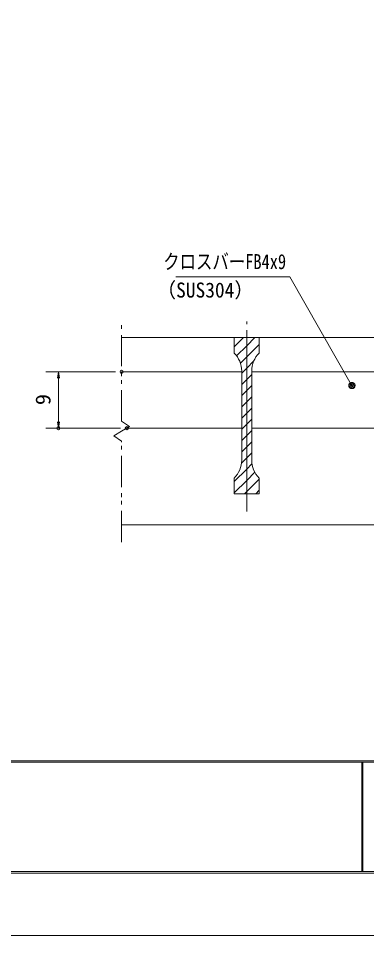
# Model space of a CAD drawing. Units: millimetres, scale not verified. Extents: x -1050 to 1050, y -742 to 742.
# Drawn here: x -434 to -156, y -742 to -9 of the extents above; entities that cross this region are included whole.
import ezdxf
from ezdxf.enums import TextEntityAlignment as Align

# ---------------------------------------------------------------- set-up
doc = ezdxf.new("R2010")
doc.units = ezdxf.units.MM
doc.header["$LTSCALE"] = 5
doc.header["$PDMODE"] = 32
doc.header["$PDSIZE"] = 2.5
doc.linetypes.add('CHAIN1', pattern=[8, 5, -1, 1, -1])
doc.linetypes.add('DOUBLE_CHAIN1', pattern=[8.8, 5, -1, 0.6, -0.6, 0.6, -1])
for name, color, linetype, lineweight in [('0-0_7-図\u3000枠', 4, 'Continuous', 9), ('0-1_寸法注釈', 2, 'Continuous', 9), ('0-2_蓋', 5, 'Continuous', 9), ('0-3_0', 5, 'Continuous', 9), ('0-4_DEFPOINTS', 134, 'Continuous', 9), ('0-5_中心線', 6, 'CHAIN1', 9), ('0-7_想像線', 134, 'DOUBLE_CHAIN1', 9), ('0-8_ハッチング', 4, 'Continuous', 9)]:
    doc.layers.add(name, color=color, linetype=linetype, lineweight=lineweight)
doc.styles.add('ＭＳ ゴシック', font='')
doc.styles.get('ＭＳ ゴシック').set_extended_font_data('MS Gothic')

# ---------------------------------------------------------------- blocks, each defined once
blk = doc.blocks.new('_OPEN')
at = {"layer": '0-3_0', "color": 2}
blk.add_line((0, 0), (-5, 0), dxfattribs=at)
blk.add_lwpolyline([(-5, 0.833), (0, 0), (-5, -0.833)], dxfattribs=at)
blk = doc.blocks.new('_Dot')
at = {"layer": '0-3_0'}
for p, q in [((-2.5, 0), (-5, 0)), ((2.445, 0.5), (-2.445, 0.5)), ((1.997, 1.5), (-1.997, 1.5)), ((2.289, -0.995), (-2.289, -0.995)), ((1.499, -1.995), (-1.499, -1.995))]:
    blk.add_line(p, q, dxfattribs=at)
for points in [[(2.5, 0), (2.48, 0.313), (2.421, 0.622), (2.324, 0.92), (2.191, 1.204), (2.023, 1.469), (1.822, 1.711), (1.594, 1.926), (1.34, 2.111), (1.064, 2.262), (0.773, 2.378), (0.468, 2.456), (0.157, 2.495), (-0.157, 2.495), (-0.468, 2.456), (-0.773, 2.378), (-1.064, 2.262), (-1.34, 2.111), (-1.594, 1.926), (-1.822, 1.711), (-2.023, 1.469), (-2.191, 1.204), (-2.324, 0.92), (-2.421, 0.622), (-2.48, 0.313), (-2.5, 0), (0, 0)], [(-2.5, 0), (-2.48, -0.313), (-2.421, -0.622), (-2.324, -0.92), (-2.191, -1.204), (-2.023, -1.469), (-1.822, -1.711), (-1.594, -1.926), (-1.34, -2.111), (-1.064, -2.262), (-0.773, -2.378), (-0.468, -2.456), (-0.157, -2.495), (0.157, -2.495), (0.468, -2.456), (0.773, -2.378), (1.064, -2.262), (1.34, -2.111), (1.594, -1.926), (1.822, -1.711), (2.023, -1.469), (2.191, -1.204), (2.324, -0.92), (2.421, -0.622), (2.48, -0.313), (2.5, 0), (0, 0)]]:
    blk.add_lwpolyline(points, close=True, dxfattribs=at)

msp = doc.modelspace()

# ---------------------------------------------------------------- linework, layer by layer
at = {"layer": '0-0_7-図\u3000枠'}
for p, q in [((998.75, -602.5), (-973.75, -602.5)), ((998.75, -603.75), (-973.75, -603.75)), ((-159.5, -691.25), (-159.5, -603.75)), ((-158.75, -691.25), (-158.75, -603.75)), ((1000, -692.5), (-975, -692.5)), ((998.75, -691.25), (-973.75, -691.25))]:
    msp.add_line(p, q, dxfattribs=at)
at = {"layer": '0-1_寸法注釈'}
for p, q in [((-356.5, -291.384), (-412.039, -291.384)), ((-402.039, -296.384), (-402.039, -331.384)), ((-352.289, -336.384), (-412.039, -336.384))]:
    msp.add_line(p, q, dxfattribs=at)
msp.add_lwpolyline([(-308.238, -215.46), (-217.065, -215.46), (-167.859, -301.399)], dxfattribs=at)
at = {"layer": '0-2_蓋'}
for p, q in [((-351.5, -263.884), (348.5, -263.884)), ((-241.5, -263.884), (-261.5, -263.884)), ((-261.5, -276.384), (-261.5, -263.884)), ((-241.5, -276.384), (-241.5, -263.884)), ((-351.5, -291.384), (-255.5, -291.384)), ((-255.5, -290.666), (-255.5, -362.101)), ((-247.5, -290.666), (-247.5, -362.101)), ((-247.5, -291.384), (-130.5, -291.384)), ((-347.289, -336.384), (-255.5, -336.384)), ((-247.5, -336.384), (-130.5, -336.384)), ((-261.5, -376.384), (-261.5, -388.884)), ((-241.5, -376.384), (-241.5, -388.884)), ((-261.5, -388.884), (-241.5, -388.884)), ((-351.5, -413.884), (348.5, -413.884))]:
    msp.add_line(p, q, dxfattribs=at)
for centre, start, end in [((-275.5, -290.666), 0, 45.573), ((-227.5, -290.666), 134.427, 180), ((-275.5, -362.101), 314.427, 0), ((-227.5, -362.101), 180, 225.573)]:
    msp.add_arc(centre, 20, start, end, dxfattribs=at)
at = {"layer": '0-4_DEFPOINTS'}
msp.add_lwpolyline([(-1050, -742.5), (-1050, 742.5), (1050, 742.5), (1050, -742.5)], close=True, dxfattribs=at)
for p in [(-351.5, -291.384), (-402.039, -336.384), (-347.289, -336.384)]:
    msp.add_point(p, dxfattribs=at)
at = {"layer": '0-5_中心線'}
msp.add_line((-251.5, -403.111), (-251.5, -251.182), dxfattribs=at)
at = {"layer": '0-7_想像線'}
for p, q in [((-351.5, -330.935), (-351.5, -251.384)), ((-351.5, -427.562), (-351.5, -346.833))]:
    msp.add_line(p, q, dxfattribs=at)
for points in [[(-351.5, -330.935), (-345.207, -335.147), (-351.5, -338.884)], [(-351.5, -346.833), (-357.793, -342.62), (-351.5, -338.884)]]:
    msp.add_lwpolyline(points, dxfattribs=at)
at = {"layer": '0-8_ハッチング'}
for p, q in [((-261.5, -263.884), (-261.5, -276.384)), ((-261.5, -271.466), (-253.918, -263.884)), ((-255.5, -290.666), (-255.5, -362.101)), ((-251.5, -297.387), (-247.5, -293.387)), ((-247.5, -362.101), (-247.5, -290.666)), ((-255.5, -301.387), (-251.5, -297.387)), ((-255.5, -310.367), (-251.5, -306.367)), ((-251.5, -306.367), (-247.5, -302.367)), ((-255.5, -319.347), (-251.5, -315.347)), ((-251.5, -315.347), (-247.5, -311.347)), ((-251.5, -324.328), (-247.5, -320.328)), ((-255.5, -328.328), (-251.5, -324.328)), ((-251.5, -333.308), (-247.5, -329.308)), ((-255.5, -337.308), (-251.5, -333.308)), ((-255.5, -346.288), (-251.5, -342.288)), ((-251.5, -342.288), (-247.5, -338.288)), ((-255.5, -355.268), (-251.5, -351.268)), ((-251.5, -351.268), (-247.5, -347.268)), ((-244.214, -388.884), (-241.5, -386.17))]:
    msp.add_line(p, q, dxfattribs=at)
for points in [[(-261.5, -376.384), (-261.5, -388.884), (-251.5, -388.884), (-251.5, -263.884), (-261.5, -263.884)], [(-259.61, -278.556), (-251.5, -270.446), (-244.938, -263.884)], [(-251.5, -263.884), (-251.5, -388.884), (-241.5, -388.884), (-241.5, -376.384)], [(-241.5, -276.384), (-241.5, -263.884), (-251.5, -263.884)], [(-256.5, -284.426), (-251.5, -279.426), (-241.5, -269.426)], [(-255.5, -292.407), (-251.5, -288.407), (-245.767, -282.673)], [(-255.686, -364.435), (-251.5, -360.249), (-247.5, -356.249)], [(-261.5, -379.229), (-251.5, -369.229), (-247.269, -364.998)], [(-261.5, -388.209), (-251.5, -378.209), (-245.002, -371.711)], [(-253.194, -388.884), (-251.5, -387.189), (-241.5, -377.189)]]:
    msp.add_lwpolyline(points, dxfattribs=at)
for centre, start, end in [((-275.5, -290.666), 0, 45.573), ((-227.5, -290.666), 134.427, 180), ((-275.5, -362.101), 314.427, 0), ((-227.5, -362.101), 180, 225.573)]:
    msp.add_arc(centre, 20, start, end, dxfattribs=at)

# ---------------------------------------------------------------- block references
at = {"layer": '0-1_寸法注釈'}
for name, p, rotation in [('_OPEN', (-402.039, -291.384), 90), ('_Dot', (-167.355, -302.262), 300.29335), ('_OPEN', (-402.039, -336.384), 270)]:
    msp.add_blockref(name, p, dxfattribs=dict(at, rotation=rotation))

# ---------------------------------------------------------------- texts
at = {"layer": '0-1_寸法注釈', "color": 7, "style": 'ＭＳ ゴシック'}
for s, width, p in [('クロスバーFB4x9', 0.8, (-318.258, -212.773)), ('（SUS304）', 0.95, (-323.517, -235.532))]:
    msp.add_text(s, height=12.02, dxfattribs=dict(at, width=width)).set_placement(p, align=Align.BOTTOM_LEFT)
at = {"layer": '0-1_寸法注釈', "color": 7, "style": 'ＭＳ ゴシック', "width": 1.1}
msp.add_text('9', height=12.02, rotation=90, dxfattribs=at).set_placement((-404.726, -318.032), align=Align.BOTTOM_LEFT)

doc.saveas('drawing.dxf')
